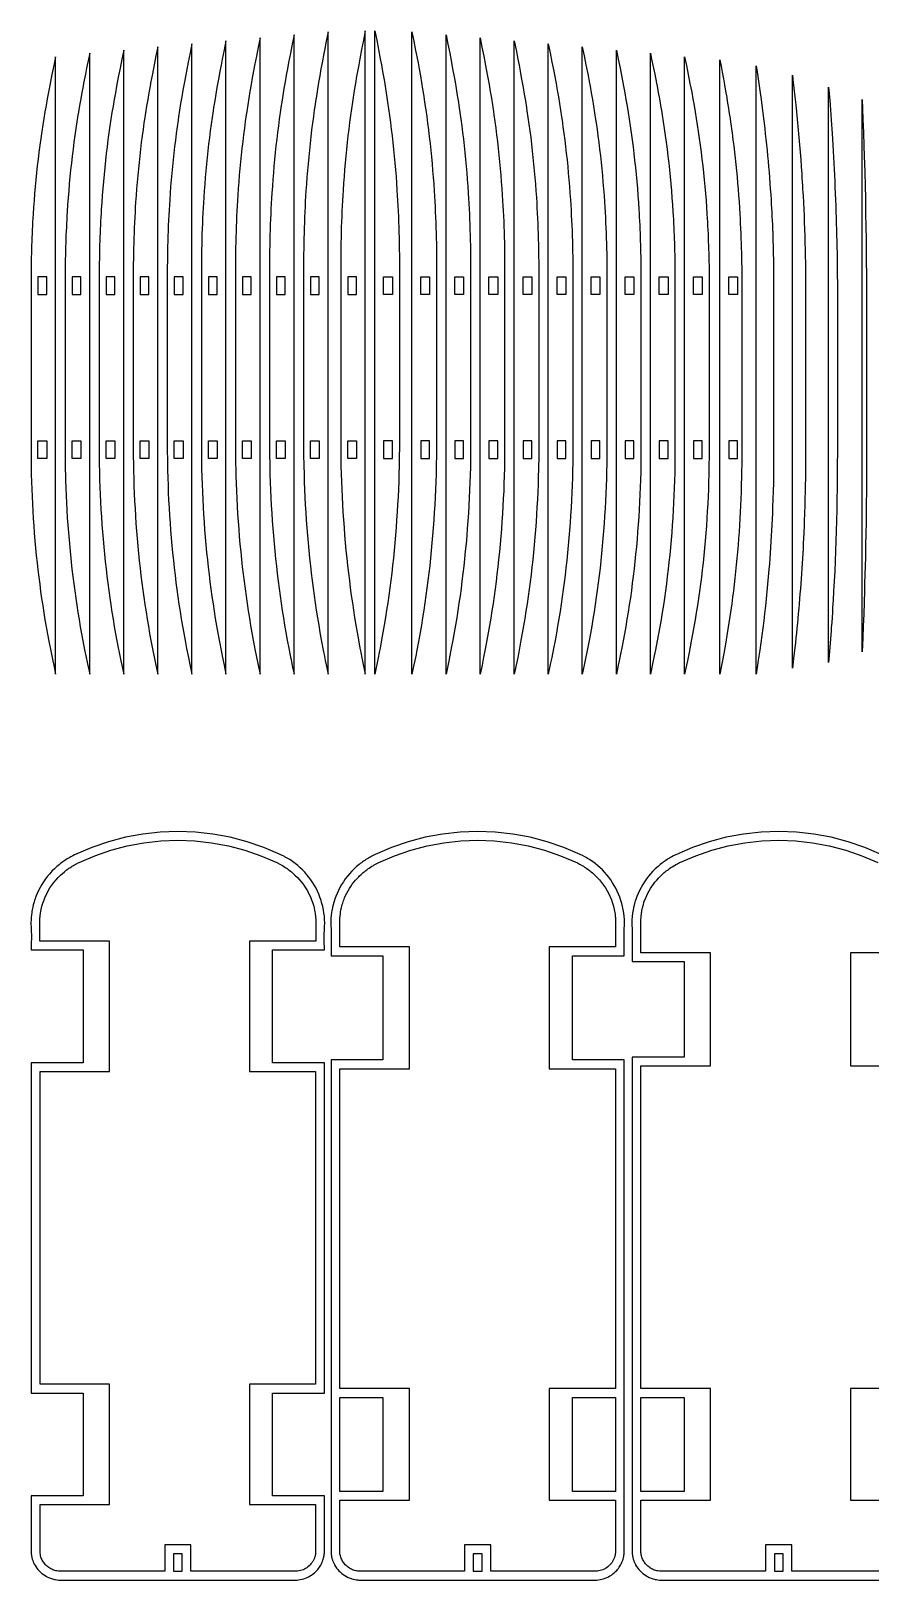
# Model space of a CAD drawing. Extents: x -70 to 101, y -106 to 32.
# Drawn here: x -2 to 45.8, y -56.9 to 31.3 of the extents above; entities that cross this region are included whole.
import ezdxf

# ---------------------------------------------------------------- set-up
doc = ezdxf.new("R2010")
doc.units = 0
doc.layers.get('0').update_dxf_attribs({"linetype": 'CONTINUOUS'})
doc.layers.add('SECTIONCUTEDGES', color=18, linetype='CONTINUOUS')

msp = doc.modelspace()

# ---------------------------------------------------------------- linework, layer by layer
for points in [[(-1.148, 17.285), (-1.648, 17.285), (-1.648, 16.282), (-1.148, 16.282)], [(0.795, 17.285), (0.295, 17.285), (0.295, 16.282), (0.795, 16.282)], [(2.736, 17.285), (2.236, 17.285), (2.236, 16.282), (2.736, 16.282)], [(4.676, 17.285), (4.176, 17.285), (4.176, 16.282), (4.676, 16.282)], [(6.617, 17.285), (6.117, 17.285), (6.117, 16.282), (6.617, 16.282)], [(8.556, 17.285), (8.057, 17.285), (8.057, 16.282), (8.556, 16.282)], [(10.499, 17.285), (9.999, 17.285), (9.999, 16.282), (10.499, 16.282)], [(12.44, 17.285), (11.94, 17.285), (11.94, 16.282), (12.44, 16.282)], [(14.381, 17.285), (13.881, 17.285), (13.881, 16.282), (14.381, 16.282)], [(16.498, 17.285), (15.998, 17.285), (15.998, 16.282), (16.498, 16.282)], [(27.925, 17.285), (28.424, 17.285), (28.424, 16.282), (27.925, 16.282)], [(31.806, 17.285), (32.306, 17.285), (32.306, 16.282), (31.806, 16.282)], [(-1.148, 6.944), (-1.648, 6.944), (-1.648, 7.946), (-1.148, 7.946)], [(0.795, 6.944), (0.295, 6.944), (0.295, 7.946), (0.795, 7.946)], [(2.736, 6.944), (2.236, 6.944), (2.236, 7.946), (2.736, 7.946)], [(4.676, 6.944), (4.176, 6.944), (4.176, 7.946), (4.676, 7.946)], [(6.617, 6.944), (6.117, 6.944), (6.117, 7.946), (6.617, 7.946)], [(8.556, 6.944), (8.057, 6.944), (8.057, 7.946), (8.556, 7.946)], [(10.499, 6.944), (9.999, 6.944), (9.999, 7.946), (10.499, 7.946)], [(12.44, 6.944), (11.94, 6.944), (11.94, 7.946), (12.44, 7.946)], [(14.381, 6.944), (13.881, 6.944), (13.881, 7.946), (14.381, 7.946)], [(16.498, 6.944), (15.998, 6.944), (15.998, 7.946), (16.498, 7.946)], [(36.19, 6.944), (36.19, 7.946), (35.69, 7.946), (35.69, 6.944)], [(37.705, 6.944), (38.205, 6.944), (38.205, 7.946), (37.705, 7.946)], [(23.151, -56.432), (23.651, -56.432), (23.651, -55.432), (23.151, -55.432)], [(40.306, -56.432), (40.806, -56.432), (40.806, -55.432), (40.306, -55.432)]]:
    msp.add_lwpolyline(points, close=True)
at = {"layer": 'SECTIONCUTEDGES'}
for points in [[(11.002, -5.338), (11.002, 30.901), (10.896, 30.379), (10.792, 29.857), (10.691, 29.334), (10.592, 28.811), (10.557, 28.62), (10.489, 28.237), (10.424, 27.854), (10.361, 27.47), (10.3, 27.086), (10.242, 26.702), (10.214, 26.51), (10.16, 26.13), (10.109, 25.75), (10.061, 25.37), (10.015, 24.99), (9.972, 24.609), (9.931, 24.228), (9.892, 23.846), (9.856, 23.465), (9.823, 23.083), (9.792, 22.701), (9.763, 22.318), (9.737, 21.936), (9.719, 21.639), (9.701, 21.341), (9.686, 21.043), (9.671, 20.746), (9.658, 20.448), (9.646, 20.15), (9.636, 19.852), (9.627, 19.555), (9.619, 19.257), (9.613, 18.959), (9.607, 18.661), (9.603, 18.317), (9.602, 18.165), (9.602, 7.38), (9.604, 7.087), (9.612, 6.589), (9.616, 6.389), (9.627, 5.956), (9.641, 5.523), (9.658, 5.09), (9.678, 4.657), (9.701, 4.224), (9.727, 3.791), (9.756, 3.359), (9.788, 2.927), (9.823, 2.495), (9.861, 2.063), (9.902, 1.631), (9.946, 1.2), (9.991, 0.78), (10.04, 0.36), (10.092, -0.06), (10.147, -0.479), (10.204, -0.898), (10.265, -1.317), (10.328, -1.735), (10.395, -2.152), (10.464, -2.57), (10.537, -2.986), (10.612, -3.402), (10.71, -3.92), (10.801, -4.378), (10.892, -4.817)], [(12.943, -5.338), (12.943, 31.071), (12.836, 30.546), (12.732, 30.022), (12.631, 29.497), (12.566, 29.146), (12.498, 28.779), (12.43, 28.394), (12.364, 28.009), (12.301, 27.624), (12.241, 27.238), (12.211, 27.045), (12.155, 26.659), (12.101, 26.278), (12.05, 25.896), (12.002, 25.514), (11.956, 25.132), (11.912, 24.749), (11.871, 24.366), (11.833, 23.983), (11.797, 23.6), (11.763, 23.216), (11.732, 22.832), (11.704, 22.448), (11.678, 22.064), (11.66, 21.765), (11.642, 21.466), (11.626, 21.167), (11.612, 20.868), (11.599, 20.569), (11.587, 20.27), (11.577, 19.97), (11.568, 19.671), (11.56, 19.372), (11.553, 19.072), (11.548, 18.773), (11.545, 18.474), (11.542, 18.22), (11.542, 7.44), (11.545, 7.146), (11.552, 6.645), (11.557, 6.444), (11.568, 6.009), (11.582, 5.574), (11.599, 5.138), (11.619, 4.703), (11.642, 4.269), (11.668, 3.834), (11.697, 3.399), (11.729, 2.965), (11.764, 2.531), (11.802, 2.097), (11.843, 1.664), (11.887, 1.231), (11.932, 0.808), (11.981, 0.386), (12.033, -0.035), (12.087, -0.457), (12.145, -0.878), (12.206, -1.298), (12.269, -1.718), (12.336, -2.138), (12.405, -2.557), (12.477, -2.975), (12.553, -3.393), (12.641, -3.862), (12.66, -3.964), (12.742, -4.373), (12.77, -4.511), (12.842, -4.858)], [(14.884, -5.338), (14.884, 31.24), (14.777, 30.714), (14.673, 30.187), (14.639, 30.011), (14.539, 29.483), (14.474, 29.131), (14.405, 28.745), (14.338, 28.358), (14.273, 27.971), (14.212, 27.584), (14.182, 27.39), (14.124, 27.002), (14.096, 26.808), (14.042, 26.425), (13.991, 26.042), (13.943, 25.658), (13.897, 25.274), (13.853, 24.889), (13.812, 24.505), (13.774, 24.12), (13.738, 23.734), (13.704, 23.349), (13.673, 22.963), (13.645, 22.578), (13.619, 22.192), (13.6, 21.891), (13.583, 21.591), (13.567, 21.291), (13.553, 20.99), (13.54, 20.69), (13.528, 20.389), (13.517, 20.088), (13.508, 19.788), (13.501, 19.487), (13.494, 19.186), (13.489, 18.885), (13.485, 18.585), (13.483, 18.306), (13.483, 7.499), (13.487, 7.105), (13.495, 6.6), (13.497, 6.499), (13.508, 6.062), (13.523, 5.624), (13.54, 5.187), (13.56, 4.75), (13.583, 4.313), (13.609, 3.877), (13.638, 3.44), (13.67, 3.004), (13.705, 2.568), (13.743, 2.132), (13.784, 1.696), (13.827, 1.261), (13.873, 0.837), (13.922, 0.413), (13.974, -0.011), (14.028, -0.434), (14.086, -0.857), (14.146, -1.279), (14.21, -1.701), (14.276, -2.123), (14.346, -2.544), (14.418, -2.964), (14.493, -3.384), (14.621, -4.061), (14.652, -4.215), (14.72, -4.551), (14.774, -4.812)], [(17.001, -5.338), (17.001, 31.294), (16.894, 30.767), (16.79, 30.239), (16.689, 29.71), (16.623, 29.358), (16.556, 28.988), (16.488, 28.601), (16.455, 28.408), (16.39, 28.02), (16.329, 27.632), (16.269, 27.244), (16.213, 26.855), (16.159, 26.472), (16.108, 26.088), (16.06, 25.703), (16.014, 25.319), (15.97, 24.934), (15.929, 24.548), (15.891, 24.163), (15.855, 23.777), (15.821, 23.391), (15.79, 23.005), (15.762, 22.619), (15.736, 22.232), (15.717, 21.931), (15.7, 21.631), (15.684, 21.33), (15.67, 21.029), (15.657, 20.728), (15.645, 20.427), (15.634, 20.126), (15.625, 19.825), (15.618, 19.523), (15.611, 19.222), (15.606, 18.921), (15.601, 18.466), (15.6, 18.34), (15.6, 7.518), (15.604, 7.123), (15.612, 6.618), (15.614, 6.516), (15.625, 6.078), (15.639, 5.64), (15.657, 5.203), (15.677, 4.765), (15.7, 4.327), (15.726, 3.89), (15.755, 3.453), (15.787, 3.016), (15.822, 2.579), (15.86, 2.143), (15.9, 1.706), (15.944, 1.271), (15.99, 0.846), (16.039, 0.421), (16.091, -0.003), (16.145, -0.427), (16.203, -0.85), (16.263, -1.273), (16.327, -1.696), (16.393, -2.118), (16.463, -2.54), (16.535, -2.961), (16.61, -3.381), (16.698, -3.853), (16.728, -4.007), (16.828, -4.506)], [(17.541, -5.338), (17.541, 31.294), (17.648, 30.767), (17.752, 30.239), (17.853, 29.71), (17.918, 29.358), (17.986, 28.988), (18.054, 28.601), (18.087, 28.408), (18.152, 28.02), (18.213, 27.632), (18.273, 27.244), (18.329, 26.855), (18.383, 26.472), (18.434, 26.088), (18.482, 25.703), (18.528, 25.319), (18.572, 24.934), (18.613, 24.548), (18.651, 24.163), (18.687, 23.777), (18.721, 23.391), (18.752, 23.005), (18.78, 22.619), (18.806, 22.232), (18.825, 21.931), (18.842, 21.631), (18.858, 21.33), (18.872, 21.029), (18.885, 20.728), (18.897, 20.427), (18.907, 20.126), (18.917, 19.825), (18.924, 19.523), (18.931, 19.222), (18.936, 18.921), (18.941, 18.466), (18.942, 18.34), (18.942, 7.518), (18.938, 7.123), (18.93, 6.618), (18.928, 6.516), (18.916, 6.078), (18.902, 5.64), (18.885, 5.203), (18.865, 4.765), (18.842, 4.327), (18.816, 3.89), (18.787, 3.453), (18.755, 3.016), (18.72, 2.579), (18.682, 2.143), (18.641, 1.706), (18.598, 1.271), (18.552, 0.846), (18.503, 0.421), (18.451, -0.003), (18.397, -0.427), (18.339, -0.85), (18.279, -1.273), (18.215, -1.696), (18.149, -2.118), (18.079, -2.54), (18.007, -2.961), (17.931, -3.381), (17.843, -3.853), (17.814, -4.007), (17.714, -4.506)], [(19.658, -5.338), (19.658, 31.24), (19.765, 30.714), (19.869, 30.187), (19.903, 30.011), (20.003, 29.483), (20.068, 29.131), (20.137, 28.745), (20.204, 28.358), (20.268, 27.971), (20.33, 27.584), (20.36, 27.39), (20.418, 27.002), (20.446, 26.808), (20.5, 26.425), (20.551, 26.042), (20.599, 25.658), (20.645, 25.274), (20.689, 24.889), (20.73, 24.505), (20.768, 24.12), (20.804, 23.734), (20.838, 23.349), (20.869, 22.963), (20.897, 22.578), (20.923, 22.192), (20.942, 21.891), (20.959, 21.591), (20.975, 21.291), (20.989, 20.99), (21.002, 20.69), (21.014, 20.389), (21.024, 20.088), (21.034, 19.788), (21.041, 19.487), (21.048, 19.186), (21.053, 18.885), (21.056, 18.585), (21.059, 18.306), (21.059, 7.499), (21.055, 7.105), (21.047, 6.6), (21.045, 6.499), (21.033, 6.062), (21.019, 5.624), (21.002, 5.187), (20.982, 4.75), (20.959, 4.313), (20.933, 3.877), (20.904, 3.44), (20.872, 3.004), (20.837, 2.568), (20.799, 2.132), (20.758, 1.696), (20.714, 1.261), (20.669, 0.837), (20.62, 0.413), (20.568, -0.011), (20.514, -0.434), (20.456, -0.857), (20.396, -1.279), (20.332, -1.701), (20.266, -2.123), (20.196, -2.544), (20.124, -2.964), (20.048, -3.384), (19.921, -4.061), (19.89, -4.215), (19.822, -4.551), (19.768, -4.812)], [(21.772, -4.511), (21.7, -4.858), (21.599, -5.338), (21.599, 31.071), (21.706, 30.546), (21.809, 30.022), (21.91, 29.497), (21.976, 29.146), (22.044, 28.779), (22.112, 28.394), (22.177, 28.009), (22.241, 27.624), (22.301, 27.238), (22.33, 27.045), (22.387, 26.659), (22.441, 26.278), (22.492, 25.896), (22.54, 25.514), (22.586, 25.132), (22.63, 24.749), (22.671, 24.366), (22.709, 23.983), (22.745, 23.6), (22.778, 23.216), (22.809, 22.832), (22.838, 22.448), (22.864, 22.064), (22.882, 21.765), (22.9, 21.466), (22.915, 21.167), (22.93, 20.868), (22.943, 20.569), (22.955, 20.27), (22.965, 19.97), (22.974, 19.671), (22.982, 19.372), (22.989, 19.072), (22.994, 18.773), (22.997, 18.474), (22.999, 18.22), (23, 7.44), (22.997, 7.146), (22.989, 6.645), (22.985, 6.444), (22.974, 6.009), (22.96, 5.574), (22.943, 5.138), (22.923, 4.703), (22.9, 4.269), (22.874, 3.834), (22.845, 3.399), (22.813, 2.965), (22.778, 2.531), (22.74, 2.097), (22.699, 1.664), (22.655, 1.231), (22.61, 0.808), (22.561, 0.386), (22.509, -0.035), (22.455, -0.457), (22.397, -0.878), (22.336, -1.298), (22.273, -1.718), (22.206, -2.138), (22.137, -2.557), (22.065, -2.975), (21.989, -3.393), (21.901, -3.862), (21.881, -3.964), (21.8, -4.373)], [(23.54, -5.338), (23.54, 30.901), (23.646, 30.379), (23.75, 29.857), (23.851, 29.334), (23.95, 28.811), (23.985, 28.62), (24.053, 28.237), (24.118, 27.854), (24.181, 27.47), (24.242, 27.086), (24.3, 26.702), (24.328, 26.51), (24.381, 26.13), (24.432, 25.75), (24.481, 25.37), (24.527, 24.99), (24.57, 24.609), (24.611, 24.228), (24.65, 23.846), (24.686, 23.465), (24.719, 23.083), (24.75, 22.701), (24.779, 22.318), (24.805, 21.936), (24.823, 21.639), (24.84, 21.341), (24.856, 21.043), (24.871, 20.746), (24.884, 20.448), (24.896, 20.15), (24.906, 19.852), (24.915, 19.555), (24.923, 19.257), (24.929, 18.959), (24.934, 18.661), (24.939, 18.317), (24.94, 18.165), (24.94, 7.38), (24.938, 7.087), (24.93, 6.589), (24.926, 6.389), (24.915, 5.956), (24.901, 5.523), (24.884, 5.09), (24.864, 4.657), (24.841, 4.224), (24.815, 3.791), (24.786, 3.359), (24.754, 2.927), (24.719, 2.495), (24.681, 2.063), (24.64, 1.631), (24.596, 1.2), (24.55, 0.78), (24.502, 0.36), (24.45, -0.06), (24.395, -0.479), (24.338, -0.898), (24.277, -1.317), (24.214, -1.735), (24.147, -2.152), (24.078, -2.57), (24.005, -2.986), (23.93, -3.402), (23.832, -3.92), (23.741, -4.378), (23.65, -4.817)], [(1.298, -5.338), (1.298, 30.025), (1.227, 29.686), (1.122, 29.176), (1.053, 28.836), (0.953, 28.326), (0.921, 28.156), (0.853, 27.799), (0.785, 27.426), (0.719, 27.052), (0.656, 26.678), (0.626, 26.49), (0.566, 26.116), (0.51, 25.741), (0.453, 25.348), (0.399, 24.954), (0.348, 24.56), (0.3, 24.166), (0.254, 23.772), (0.212, 23.377), (0.172, 22.982), (0.135, 22.587), (0.101, 22.191), (0.069, 21.795), (0.041, 21.399), (0.015, 21.003), (0.002, 20.78), (-0.011, 20.558), (-0.022, 20.335), (-0.033, 20.112), (-0.044, 19.889), (-0.053, 19.667), (-0.061, 19.444), (-0.069, 19.221), (-0.076, 18.998), (-0.082, 18.775), (-0.088, 18.552), (-0.094, 18.253), (-0.102, 17.637), (-0.103, 17.52), (-0.103, 7.073), (-0.099, 6.692), (-0.091, 6.204), (-0.088, 6.106), (-0.077, 5.683), (-0.063, 5.261), (-0.046, 4.838), (-0.026, 4.416), (-0.003, 3.993), (0.023, 3.571), (0.052, 3.149), (0.084, 2.728), (0.119, 2.306), (0.157, 1.885), (0.198, 1.464), (0.241, 1.044), (0.287, 0.633), (0.336, 0.223), (0.388, -0.187), (0.442, -0.596), (0.5, -1.005), (0.561, -1.414), (0.624, -1.822), (0.691, -2.229), (0.76, -2.637), (0.832, -3.043), (0.908, -3.449), (1.006, -3.954), (1.076, -4.302), (1.17, -4.745)], [(3.239, -5.338), (3.239, 30.195), (3.132, 29.684), (3.028, 29.171), (2.927, 28.659), (2.829, 28.145), (2.76, 27.771), (2.693, 27.395), (2.628, 27.019), (2.567, 26.643), (2.507, 26.267), (2.451, 25.89), (2.394, 25.495), (2.34, 25.099), (2.289, 24.704), (2.241, 24.308), (2.195, 23.911), (2.153, 23.515), (2.113, 23.118), (2.076, 22.721), (2.042, 22.323), (2.01, 21.925), (1.982, 21.527), (1.956, 21.129), (1.943, 20.906), (1.93, 20.682), (1.918, 20.458), (1.907, 20.234), (1.897, 20.011), (1.888, 19.787), (1.879, 19.563), (1.872, 19.339), (1.865, 19.115), (1.858, 18.891), (1.853, 18.667), (1.848, 18.443), (1.841, 17.982), (1.838, 17.689), (1.838, 7.133), (1.842, 6.75), (1.843, 6.652), (1.852, 6.161), (1.863, 5.736), (1.878, 5.311), (1.895, 4.887), (1.915, 4.462), (1.938, 4.038), (1.964, 3.614), (1.993, 3.19), (2.025, 2.766), (2.06, 2.343), (2.098, 1.92), (2.138, 1.497), (2.182, 1.074), (2.228, 0.662), (2.277, 0.25), (2.328, -0.162), (2.383, -0.573), (2.441, -0.984), (2.501, -1.395), (2.565, -1.805), (2.631, -2.214), (2.701, -2.624), (2.773, -3.032), (2.849, -3.44), (2.927, -3.848), (2.976, -4.097), (3.075, -4.573), (3.129, -4.827)], [(5.18, -5.338), (5.18, 30.392), (5.073, 29.877), (4.969, 29.362), (4.868, 28.847), (4.77, 28.331), (4.735, 28.142), (4.667, 27.765), (4.601, 27.387), (4.538, 27.009), (4.477, 26.631), (4.419, 26.252), (4.391, 26.062), (4.338, 25.688), (4.287, 25.314), (4.238, 24.939), (4.193, 24.564), (4.149, 24.188), (4.108, 23.812), (4.07, 23.436), (4.034, 23.06), (4, 22.683), (3.969, 22.307), (3.941, 21.93), (3.915, 21.553), (3.896, 21.259), (3.879, 20.966), (3.863, 20.673), (3.849, 20.379), (3.836, 20.086), (3.824, 19.792), (3.813, 19.498), (3.804, 19.205), (3.796, 18.911), (3.79, 18.617), (3.785, 18.323), (3.781, 18.03), (3.779, 17.796), (3.779, 7.202), (3.78, 7.073), (3.786, 6.619), (3.793, 6.224), (3.804, 5.797), (3.818, 5.37), (3.835, 4.943), (3.855, 4.517), (3.879, 4.09), (3.905, 3.663), (3.934, 3.237), (3.965, 2.811), (4, 2.385), (4.038, 1.959), (4.079, 1.534), (4.123, 1.109), (4.169, 0.694), (4.218, 0.28), (4.269, -0.134), (4.324, -0.547), (4.382, -0.96), (4.442, -1.373), (4.506, -1.785), (4.572, -2.197), (4.642, -2.609), (4.714, -3.019), (4.789, -3.43), (4.917, -4.09), (4.989, -4.441), (5.07, -4.824)], [(7.121, -5.338), (7.121, 30.561), (7.014, 30.045), (6.91, 29.527), (6.809, 29.009), (6.711, 28.491), (6.676, 28.301), (6.608, 27.922), (6.542, 27.543), (6.479, 27.163), (6.418, 26.783), (6.36, 26.402), (6.332, 26.212), (6.279, 25.836), (6.228, 25.459), (6.179, 25.083), (6.133, 24.706), (6.09, 24.328), (6.049, 23.951), (6.01, 23.573), (5.974, 23.195), (5.941, 22.816), (5.91, 22.438), (5.881, 22.059), (5.856, 21.68), (5.837, 21.386), (5.82, 21.091), (5.804, 20.796), (5.79, 20.501), (5.776, 20.206), (5.765, 19.911), (5.754, 19.616), (5.745, 19.321), (5.737, 19.026), (5.731, 18.731), (5.726, 18.436), (5.722, 18.141), (5.72, 17.89), (5.72, 7.261), (5.722, 7.003), (5.726, 6.676), (5.734, 6.279), (5.745, 5.85), (5.759, 5.421), (5.776, 4.992), (5.796, 4.563), (5.819, 4.135), (5.845, 3.706), (5.874, 3.278), (5.906, 2.849), (5.941, 2.422), (5.979, 1.994), (6.02, 1.567), (6.064, 1.139), (6.11, 0.723), (6.158, 0.307), (6.21, -0.109), (6.265, -0.525), (6.322, -0.94), (6.383, -1.354), (6.447, -1.769), (6.513, -2.182), (6.582, -2.596), (6.655, -3.008), (6.73, -3.421), (6.818, -3.883), (6.919, -4.387), (6.983, -4.694)], [(9.061, -5.338), (9.061, 30.731), (8.955, 30.212), (8.851, 29.692), (8.783, 29.345), (8.717, 28.998), (8.651, 28.651), (8.616, 28.461), (8.548, 28.08), (8.483, 27.698), (8.42, 27.317), (8.359, 26.935), (8.33, 26.743), (8.273, 26.361), (8.22, 25.983), (8.169, 25.605), (8.12, 25.226), (8.074, 24.848), (8.031, 24.469), (7.99, 24.089), (7.951, 23.71), (7.915, 23.33), (7.882, 22.95), (7.851, 22.569), (7.822, 22.189), (7.796, 21.808), (7.778, 21.512), (7.761, 21.216), (7.745, 20.92), (7.73, 20.624), (7.717, 20.327), (7.705, 20.031), (7.695, 19.734), (7.686, 19.438), (7.678, 19.141), (7.672, 18.845), (7.667, 18.548), (7.661, 18.055), (7.661, 7.321), (7.664, 6.932), (7.671, 6.534), (7.675, 6.334), (7.686, 5.903), (7.7, 5.472), (7.717, 5.041), (7.737, 4.61), (7.76, 4.179), (7.786, 3.749), (7.815, 3.318), (7.847, 2.888), (7.882, 2.458), (7.92, 2.028), (7.961, 1.599), (8.005, 1.17), (8.051, 0.751), (8.099, 0.333), (8.151, -0.085), (8.206, -0.502), (8.263, -0.919), (8.324, -1.336), (8.387, -1.752), (8.454, -2.167), (8.523, -2.583), (8.596, -2.997), (8.671, -3.411), (8.799, -4.078), (8.86, -4.382), (8.951, -4.819)], [(25.48, -5.338), (25.48, 30.731), (25.587, 30.212), (25.691, 29.692), (25.759, 29.345), (25.825, 28.998), (25.89, 28.651), (25.925, 28.461), (25.994, 28.08), (26.059, 27.698), (26.122, 27.317), (26.183, 26.935), (26.212, 26.743), (26.269, 26.361), (26.322, 25.983), (26.373, 25.605), (26.422, 25.226), (26.468, 24.848), (26.511, 24.469), (26.552, 24.089), (26.591, 23.71), (26.627, 23.33), (26.66, 22.95), (26.691, 22.569), (26.72, 22.189), (26.746, 21.808), (26.764, 21.512), (26.781, 21.216), (26.797, 20.92), (26.812, 20.624), (26.825, 20.327), (26.836, 20.031), (26.847, 19.734), (26.856, 19.438), (26.864, 19.141), (26.87, 18.845), (26.875, 18.548), (26.881, 18.055), (26.881, 7.321), (26.878, 6.932), (26.871, 6.534), (26.867, 6.334), (26.856, 5.903), (26.842, 5.472), (26.825, 5.041), (26.805, 4.61), (26.782, 4.179), (26.756, 3.749), (26.727, 3.318), (26.695, 2.888), (26.66, 2.458), (26.622, 2.028), (26.581, 1.599), (26.537, 1.17), (26.491, 0.751), (26.443, 0.333), (26.391, -0.085), (26.336, -0.502), (26.279, -0.919), (26.218, -1.336), (26.154, -1.752), (26.088, -2.167), (26.019, -2.583), (25.946, -2.997), (25.871, -3.411), (25.743, -4.078), (25.682, -4.382), (25.591, -4.819)], [(27.421, -5.338), (27.421, 30.561), (27.528, 30.045), (27.632, 29.527), (27.733, 29.009), (27.831, 28.491), (27.866, 28.301), (27.934, 27.922), (28, 27.543), (28.063, 27.163), (28.124, 26.783), (28.182, 26.402), (28.21, 26.212), (28.263, 25.836), (28.314, 25.459), (28.363, 25.083), (28.409, 24.706), (28.452, 24.328), (28.493, 23.951), (28.531, 23.573), (28.567, 23.195), (28.601, 22.816), (28.632, 22.438), (28.66, 22.059), (28.686, 21.68), (28.705, 21.386), (28.722, 21.091), (28.738, 20.796), (28.752, 20.501), (28.766, 20.206), (28.777, 19.911), (28.788, 19.616), (28.797, 19.321), (28.805, 19.026), (28.811, 18.731), (28.816, 18.436), (28.82, 18.141), (28.822, 17.89), (28.822, 7.261), (28.82, 7.003), (28.816, 6.676), (28.808, 6.279), (28.797, 5.85), (28.783, 5.421), (28.766, 4.992), (28.746, 4.563), (28.723, 4.135), (28.697, 3.706), (28.668, 3.278), (28.636, 2.849), (28.601, 2.422), (28.563, 1.994), (28.522, 1.567), (28.478, 1.139), (28.432, 0.723), (28.383, 0.307), (28.332, -0.109), (28.277, -0.525), (28.219, -0.94), (28.159, -1.354), (28.095, -1.769), (28.029, -2.182), (27.959, -2.596), (27.887, -3.008), (27.812, -3.421), (27.724, -3.883), (27.623, -4.387), (27.559, -4.694)], [(29.362, -5.338), (29.362, 30.392), (29.469, 29.877), (29.573, 29.362), (29.674, 28.847), (29.772, 28.331), (29.807, 28.142), (29.875, 27.765), (29.941, 27.387), (30.004, 27.009), (30.064, 26.631), (30.122, 26.252), (30.15, 26.062), (30.204, 25.688), (30.255, 25.314), (30.303, 24.939), (30.349, 24.564), (30.393, 24.188), (30.434, 23.812), (30.472, 23.436), (30.508, 23.06), (30.542, 22.683), (30.573, 22.307), (30.601, 21.93), (30.627, 21.553), (30.646, 21.259), (30.663, 20.966), (30.679, 20.673), (30.693, 20.379), (30.706, 20.086), (30.718, 19.792), (30.729, 19.498), (30.738, 19.205), (30.745, 18.911), (30.752, 18.617), (30.757, 18.323), (30.761, 18.03), (30.763, 17.796), (30.763, 7.202), (30.762, 7.073), (30.756, 6.619), (30.749, 6.224), (30.738, 5.797), (30.724, 5.37), (30.706, 4.943), (30.686, 4.517), (30.663, 4.09), (30.637, 3.663), (30.608, 3.237), (30.576, 2.811), (30.541, 2.385), (30.504, 1.959), (30.463, 1.534), (30.419, 1.109), (30.373, 0.694), (30.324, 0.28), (30.273, -0.134), (30.218, -0.547), (30.16, -0.96), (30.1, -1.373), (30.036, -1.785), (29.97, -2.197), (29.9, -2.609), (29.828, -3.019), (29.753, -3.43), (29.625, -4.09), (29.553, -4.441), (29.472, -4.824)], [(31.303, -5.338), (31.303, 30.195), (31.41, 29.684), (31.514, 29.171), (31.615, 28.659), (31.713, 28.145), (31.782, 27.771), (31.849, 27.395), (31.914, 27.019), (31.975, 26.643), (32.035, 26.267), (32.091, 25.89), (32.148, 25.495), (32.202, 25.099), (32.253, 24.704), (32.301, 24.308), (32.347, 23.911), (32.389, 23.515), (32.429, 23.118), (32.466, 22.721), (32.5, 22.323), (32.532, 21.925), (32.56, 21.527), (32.586, 21.129), (32.599, 20.906), (32.612, 20.682), (32.624, 20.458), (32.634, 20.234), (32.645, 20.011), (32.654, 19.787), (32.663, 19.563), (32.67, 19.339), (32.677, 19.115), (32.683, 18.891), (32.689, 18.667), (32.694, 18.443), (32.701, 17.982), (32.703, 17.689), (32.704, 7.133), (32.7, 6.75), (32.699, 6.652), (32.69, 6.161), (32.678, 5.736), (32.664, 5.311), (32.647, 4.887), (32.627, 4.462), (32.604, 4.038), (32.578, 3.614), (32.549, 3.19), (32.517, 2.766), (32.482, 2.343), (32.444, 1.92), (32.403, 1.497), (32.36, 1.074), (32.314, 0.662), (32.265, 0.25), (32.213, -0.162), (32.159, -0.573), (32.101, -0.984), (32.041, -1.395), (31.977, -1.805), (31.91, -2.214), (31.841, -2.624), (31.769, -3.032), (31.693, -3.44), (31.615, -3.848), (31.566, -4.097), (31.467, -4.573), (31.413, -4.827)], [(33.244, -5.338), (33.244, 30.025), (33.315, 29.686), (33.42, 29.176), (33.488, 28.836), (33.589, 28.326), (33.621, 28.156), (33.689, 27.799), (33.757, 27.426), (33.822, 27.052), (33.886, 26.678), (33.916, 26.49), (33.975, 26.116), (34.032, 25.741), (34.089, 25.348), (34.143, 24.954), (34.194, 24.56), (34.242, 24.166), (34.287, 23.772), (34.33, 23.377), (34.37, 22.982), (34.407, 22.587), (34.441, 22.191), (34.473, 21.795), (34.501, 21.399), (34.527, 21.003), (34.54, 20.78), (34.553, 20.558), (34.564, 20.335), (34.575, 20.112), (34.585, 19.889), (34.595, 19.667), (34.603, 19.444), (34.611, 19.221), (34.618, 18.998), (34.624, 18.775), (34.63, 18.552), (34.636, 18.253), (34.644, 17.637), (34.644, 17.52), (34.644, 7.073), (34.641, 6.692), (34.632, 6.204), (34.63, 6.106), (34.619, 5.683), (34.605, 5.261), (34.588, 4.838), (34.568, 4.416), (34.545, 3.993), (34.519, 3.571), (34.49, 3.149), (34.458, 2.728), (34.423, 2.306), (34.385, 1.885), (34.344, 1.464), (34.3, 1.044), (34.255, 0.633), (34.206, 0.223), (34.154, -0.187), (34.1, -0.596), (34.042, -1.005), (33.981, -1.414), (33.918, -1.822), (33.851, -2.229), (33.782, -2.637), (33.71, -3.043), (33.634, -3.449), (33.536, -3.954), (33.466, -4.302), (33.372, -4.745)], [(-0.643, -5.338), (-0.643, 29.829), (-0.749, 29.322), (-0.853, 28.816), (-0.954, 28.308), (-1.053, 27.8), (-1.122, 27.429), (-1.189, 27.058), (-1.253, 26.686), (-1.315, 26.314), (-1.374, 25.941), (-1.431, 25.568), (-1.488, 25.177), (-1.542, 24.786), (-1.593, 24.394), (-1.641, 24.002), (-1.686, 23.61), (-1.729, 23.217), (-1.769, 22.824), (-1.806, 22.431), (-1.84, 22.038), (-1.871, 21.644), (-1.9, 21.25), (-1.926, 20.856), (-1.939, 20.635), (-1.952, 20.414), (-1.963, 20.192), (-1.974, 19.971), (-1.984, 19.749), (-1.994, 19.528), (-2.002, 19.306), (-2.01, 19.084), (-2.017, 18.863), (-2.023, 18.641), (-2.029, 18.419), (-2.041, 17.683), (-2.043, 17.393), (-2.043, 7.004), (-2.04, 6.625), (-2.031, 6.14), (-2.029, 6.042), (-2.018, 5.622), (-2.004, 5.202), (-1.987, 4.782), (-1.967, 4.362), (-1.944, 3.942), (-1.918, 3.522), (-1.889, 3.102), (-1.857, 2.683), (-1.822, 2.264), (-1.784, 1.845), (-1.743, 1.427), (-1.699, 1.008), (-1.654, 0.6), (-1.605, 0.192), (-1.553, -0.215), (-1.499, -0.622), (-1.441, -1.029), (-1.38, -1.435), (-1.317, -1.841), (-1.25, -2.247), (-1.181, -2.652), (-1.108, -3.056), (-1.033, -3.46), (-0.905, -4.11), (-0.807, -4.581), (-0.753, -4.832)], [(35.185, -5.338), (35.185, 29.829), (35.291, 29.322), (35.395, 28.816), (35.496, 28.308), (35.595, 27.8), (35.664, 27.429), (35.731, 27.058), (35.795, 26.686), (35.857, 26.314), (35.916, 25.941), (35.973, 25.568), (36.03, 25.177), (36.083, 24.786), (36.135, 24.394), (36.183, 24.002), (36.228, 23.61), (36.271, 23.217), (36.311, 22.824), (36.348, 22.431), (36.382, 22.038), (36.413, 21.644), (36.442, 21.25), (36.468, 20.856), (36.481, 20.635), (36.493, 20.414), (36.505, 20.192), (36.516, 19.971), (36.526, 19.749), (36.536, 19.528), (36.544, 19.306), (36.552, 19.084), (36.559, 18.863), (36.565, 18.641), (36.571, 18.419), (36.583, 17.683), (36.585, 17.393), (36.585, 7.004), (36.582, 6.625), (36.573, 6.14), (36.571, 6.042), (36.56, 5.622), (36.546, 5.202), (36.529, 4.782), (36.509, 4.362), (36.486, 3.942), (36.46, 3.522), (36.431, 3.102), (36.399, 2.683), (36.364, 2.264), (36.326, 1.845), (36.285, 1.427), (36.241, 1.008), (36.196, 0.6), (36.147, 0.192), (36.095, -0.215), (36.04, -0.622), (35.983, -1.029), (35.922, -1.435), (35.859, -1.841), (35.792, -2.247), (35.723, -2.652), (35.65, -3.056), (35.575, -3.46), (35.447, -4.11), (35.349, -4.581), (35.295, -4.832)], [(37.297, -4.852), (37.202, -5.338), (37.202, 29.659), (37.27, 29.299), (37.337, 28.939), (37.403, 28.578), (37.467, 28.218), (37.53, 27.857), (37.591, 27.496), (37.624, 27.296), (37.657, 27.097), (37.689, 26.898), (37.72, 26.699), (37.751, 26.499), (37.78, 26.3), (37.81, 26.1), (37.838, 25.9), (37.866, 25.7), (37.893, 25.5), (37.92, 25.3), (37.946, 25.1), (37.989, 24.748), (38.031, 24.396), (38.071, 24.043), (38.109, 23.691), (38.145, 23.338), (38.178, 22.985), (38.21, 22.631), (38.239, 22.278), (38.267, 21.924), (38.292, 21.571), (38.316, 21.217), (38.337, 20.863), (38.352, 20.587), (38.366, 20.311), (38.379, 20.035), (38.391, 19.759), (38.402, 19.483), (38.412, 19.207), (38.421, 18.931), (38.428, 18.655), (38.435, 18.379), (38.44, 18.103), (38.444, 17.827), (38.449, 17.284), (38.449, 6.891), (38.445, 6.461), (38.443, 6.353), (38.434, 5.876), (38.424, 5.453), (38.41, 5.029), (38.396, 4.652), (38.379, 4.274), (38.361, 3.896), (38.34, 3.519), (38.317, 3.141), (38.292, 2.764), (38.264, 2.387), (38.235, 2.01), (38.203, 1.633), (38.169, 1.256), (38.133, 0.88), (38.095, 0.504), (38.056, 0.138), (38.014, -0.228), (37.97, -0.594), (37.925, -0.959), (37.877, -1.324), (37.826, -1.689), (37.774, -2.053), (37.72, -2.417), (37.663, -2.781), (37.604, -3.144), (37.543, -3.507), (37.429, -4.155), (37.355, -4.553)], [(39.268, -5.338), (39.268, 29.307), (39.321, 28.959), (39.399, 28.435), (39.474, 27.911), (39.547, 27.387), (39.61, 26.917), (39.648, 26.622), (39.704, 26.178), (39.756, 25.735), (39.79, 25.439), (39.825, 25.126), (39.858, 24.812), (39.89, 24.499), (39.921, 24.185), (39.95, 23.872), (39.978, 23.558), (40.004, 23.244), (40.03, 22.93), (40.054, 22.615), (40.076, 22.301), (40.098, 21.987), (40.118, 21.672), (40.132, 21.437), (40.145, 21.201), (40.158, 20.965), (40.17, 20.729), (40.181, 20.494), (40.192, 20.258), (40.201, 20.022), (40.21, 19.786), (40.219, 19.55), (40.226, 19.314), (40.233, 19.078), (40.243, 18.682), (40.253, 18.2), (40.256, 18.039), (40.262, 17.604), (40.265, 17.193), (40.265, 17.056), (40.265, 6.821), (40.26, 6.169), (40.258, 6.006), (40.251, 5.611), (40.237, 5.03), (40.227, 4.682), (40.208, 4.13), (40.195, 3.81), (40.181, 3.491), (40.165, 3.171), (40.149, 2.852), (40.131, 2.533), (40.112, 2.213), (40.091, 1.894), (40.07, 1.575), (40.047, 1.256), (40.023, 0.937), (39.997, 0.619), (39.962, 0.201), (39.924, -0.217), (39.884, -0.634), (39.841, -1.052), (39.796, -1.469), (39.749, -1.886), (39.7, -2.302), (39.648, -2.718), (39.594, -3.134), (39.537, -3.55), (39.479, -3.965), (39.393, -4.54), (39.369, -4.7)], [(41.333, -4.997), (41.333, 28.784), (41.362, 28.537), (41.419, 28.044), (41.474, 27.55), (41.523, 27.095), (41.566, 26.68), (41.607, 26.264), (41.627, 26.056), (41.666, 25.64), (41.703, 25.224), (41.739, 24.808), (41.756, 24.599), (41.79, 24.179), (41.806, 23.969), (41.837, 23.55), (41.866, 23.13), (41.879, 22.92), (41.906, 22.5), (41.918, 22.29), (41.94, 21.908), (41.96, 21.527), (41.979, 21.145), (41.996, 20.763), (42.011, 20.381), (42.025, 19.999), (42.037, 19.617), (42.048, 19.235), (42.058, 18.853), (42.065, 18.471), (42.072, 18.089), (42.077, 17.631), (42.08, 17.183), (42.082, 16.839), (42.082, 6.859), (42.078, 6.262), (42.072, 5.784), (42.067, 5.425), (42.057, 4.97), (42.052, 4.742), (42.04, 4.287), (42.026, 3.832), (42.01, 3.376), (42.001, 3.149), (41.982, 2.694), (41.968, 2.405), (41.954, 2.116), (41.939, 1.827), (41.923, 1.538), (41.907, 1.249), (41.889, 0.961), (41.871, 0.672), (41.852, 0.383), (41.832, 0.095), (41.811, -0.194), (41.789, -0.482), (41.767, -0.771), (41.744, -1.049), (41.721, -1.327), (41.697, -1.605), (41.672, -1.883), (41.646, -2.161), (41.619, -2.439), (41.591, -2.716), (41.563, -2.994), (41.534, -3.271), (41.504, -3.549), (41.473, -3.826), (41.401, -4.439)], [(43.399, -4.673), (43.399, 28.102), (43.458, 27.35), (43.52, 26.518), (43.542, 26.213), (43.593, 25.452), (43.634, 24.801), (43.654, 24.455), (43.674, 24.108), (43.693, 23.762), (43.711, 23.415), (43.728, 23.069), (43.745, 22.722), (43.76, 22.376), (43.775, 22.029), (43.789, 21.683), (43.802, 21.336), (43.815, 20.989), (43.826, 20.656), (43.836, 20.322), (43.846, 19.989), (43.855, 19.655), (43.863, 19.321), (43.87, 18.988), (43.876, 18.654), (43.882, 18.32), (43.886, 17.987), (43.89, 17.653), (43.893, 17.319), (43.896, 16.986), (43.898, 16.573), (43.899, 16.161), (43.903, 12.322), (43.897, 7.453), (43.894, 6.455), (43.89, 5.846), (43.884, 5.238), (43.875, 4.629), (43.864, 4.021), (43.85, 3.412), (43.833, 2.804), (43.815, 2.235), (43.794, 1.667), (43.771, 1.099), (43.745, 0.531), (43.716, -0.037), (43.685, -0.605), (43.655, -1.117), (43.628, -1.544), (43.61, -1.82), (43.572, -2.394), (43.552, -2.681), (43.542, -2.857), (43.506, -3.332), (43.469, -3.806), (43.431, -4.279)], [(45.311, -4.068), (45.311, 27.383), (45.355, 26.28), (45.384, 25.518), (45.41, 24.757), (45.429, 24.173), (45.454, 23.298), (45.477, 22.422), (45.49, 21.838), (45.508, 20.963), (45.523, 20.087), (45.531, 19.503), (45.541, 18.627), (45.546, 18.043), (45.549, 17.532), (45.552, 16.872), (45.562, 11.987), (45.56, 6.649), (45.558, 6.217), (45.556, 5.784), (45.553, 5.352), (45.55, 4.919), (45.545, 4.487), (45.539, 3.949), (45.529, 3.306), (45.518, 2.663), (45.506, 2.021), (45.492, 1.378), (45.476, 0.735), (45.468, 0.414), (45.449, -0.255), (45.439, -0.589), (45.418, -1.258), (45.395, -1.927), (45.371, -2.595), (45.345, -3.264)], [(18.044, 16.282), (18.044, 17.285), (18.544, 17.285), (18.544, 16.282)], [(20.661, 16.282), (20.161, 16.282), (20.161, 17.285), (20.661, 17.285)], [(22.102, 16.282), (22.102, 17.285), (22.602, 17.285), (22.602, 16.282)], [(24.043, 16.282), (24.043, 17.285), (24.543, 17.285), (24.543, 16.282)], [(25.986, 16.282), (25.986, 17.285), (26.485, 17.285), (26.485, 16.282)], [(29.866, 16.282), (29.866, 17.285), (30.365, 17.285), (30.365, 16.282)], [(33.747, 16.282), (33.747, 17.285), (34.247, 17.285), (34.247, 16.282)], [(35.69, 16.282), (35.69, 17.285), (36.19, 17.285), (36.19, 16.282)], [(37.705, 16.282), (37.705, 17.285), (38.205, 17.285), (38.205, 16.282)], [(18.044, 6.944), (18.544, 6.944), (18.544, 7.946), (18.044, 7.946)], [(20.161, 6.944), (20.661, 6.944), (20.661, 7.946), (20.161, 7.946)], [(22.102, 6.944), (22.602, 6.944), (22.602, 7.946), (22.102, 7.946)], [(24.543, 6.944), (24.543, 7.946), (24.043, 7.946), (24.043, 6.944)], [(25.986, 6.944), (26.485, 6.944), (26.485, 7.946), (25.986, 7.946)], [(27.925, 6.944), (28.424, 6.944), (28.424, 7.946), (27.925, 7.946)], [(29.866, 6.944), (30.365, 6.944), (30.365, 7.946), (29.866, 7.946)], [(31.806, 6.944), (32.306, 6.944), (32.306, 7.946), (31.806, 7.946)], [(33.747, 6.944), (34.247, 6.944), (34.247, 7.946), (33.747, 7.946)], [(-1.653, -56.333), (-1.581, -56.413), (-1.504, -56.489), (-1.423, -56.559), (-1.338, -56.624), (-1.248, -56.683), (-1.155, -56.737), (-1.059, -56.784), (-0.938, -56.833), (-0.831, -56.869), (-0.767, -56.887), (-0.711, -56.899), (-0.654, -56.91), (-0.578, -56.922), (-0.476, -56.931), (13.11, -56.932), (13.199, -56.924), (13.298, -56.909), (13.397, -56.888), (13.493, -56.862), (13.588, -56.83), (13.681, -56.792), (13.772, -56.748), (13.859, -56.7), (13.944, -56.646), (14.025, -56.587), (14.102, -56.523), (14.175, -56.454), (14.245, -56.382), (14.293, -56.325), (14.339, -56.266), (14.383, -56.206), (14.423, -56.143), (14.461, -56.079), (14.496, -56.013), (14.528, -55.946), (14.557, -55.877), (14.583, -55.807), (14.606, -55.736), (14.625, -55.664), (14.651, -55.541), (14.662, -55.472), (14.665, -55.444), (14.666, -55.429), (14.666, -52.137), (11.715, -52.137), (11.715, -46.282), (14.666, -46.282), (14.666, -27.477), (11.715, -27.477), (11.715, -21.039), (14.666, -21.039), (14.666, -20.946), (14.664, -20.575), (14.662, -20.39), (14.663, -20.157), (14.668, -19.89), (14.674, -19.765), (14.682, -19.659), (14.685, -19.57), (14.685, -19.499), (14.679, -19.313), (14.666, -19.128), (14.644, -18.943), (14.614, -18.76), (14.577, -18.578), (14.532, -18.398), (14.479, -18.22), (14.418, -18.044), (14.35, -17.871), (14.274, -17.702), (14.192, -17.535), (14.102, -17.373), (14.005, -17.214), (13.902, -17.06), (13.792, -16.91), (13.676, -16.765), (13.553, -16.625), (13.425, -16.491), (13.291, -16.362), (13.151, -16.239), (13.007, -16.123), (12.857, -16.012), (12.694, -15.902), (12.615, -15.854), (12.545, -15.811), (12.443, -15.754), (12.389, -15.725), (12.189, -15.626), (12.15, -15.607), (11.227, -15.211), (10.277, -14.884), (9.306, -14.628), (8.319, -14.444), (7.322, -14.334), (6.318, -14.297), (5.315, -14.334), (4.317, -14.444), (3.33, -14.628), (2.36, -14.884), (1.41, -15.211), (0.431, -15.634), (0.336, -15.682), (0.298, -15.702), (0.228, -15.739), (0.159, -15.778), (0.091, -15.818), (0.023, -15.86), (-0.044, -15.902), (-0.111, -15.946), (-0.177, -15.99), (-0.241, -16.036), (-0.306, -16.083), (-0.369, -16.131), (-0.431, -16.18), (-0.521, -16.254), (-0.574, -16.299), (-0.715, -16.427), (-0.851, -16.562), (-0.98, -16.702), (-1.103, -16.849), (-1.22, -17), (-1.329, -17.157), (-1.432, -17.318), (-1.527, -17.484), (-1.614, -17.654), (-1.694, -17.827), (-1.766, -18.004), (-1.83, -18.184), (-1.84, -18.213), (-1.872, -18.316), (-1.901, -18.42), (-1.917, -18.48), (-1.945, -18.601), (-1.965, -18.693), (-1.979, -18.768), (-1.994, -18.856), (-2.008, -18.945), (-2.019, -19.034), (-2.024, -19.079), (-2.033, -19.169), (-2.043, -19.305), (-2.045, -19.351), (-2.048, -19.466), (-2.049, -19.513), (-2.047, -19.615), (-2.043, -19.682), (-2.039, -19.744), (-2.031, -19.891), (-2.028, -20.048), (-2.027, -20.135), (-2.026, -20.28), (-2.029, -20.731), (-2.03, -21.039), (0.922, -21.039), (0.922, -27.477), (-2.03, -27.477), (-2.03, -46.282), (0.922, -46.282), (0.922, -52.137), (-2.03, -52.137), (-2.029, -55.433), (-2.028, -55.453), (-2.023, -55.491), (-2.017, -55.537), (-2.01, -55.579), (-2.002, -55.62), (-1.993, -55.662), (-1.983, -55.703), (-1.971, -55.744), (-1.959, -55.784), (-1.945, -55.824), (-1.931, -55.864), (-1.915, -55.903), (-1.898, -55.942), (-1.881, -55.981), (-1.859, -56.024), (-1.835, -56.069), (-1.78, -56.161), (-1.719, -56.249)], [(-1.133, -56.148), (-1.18, -56.105), (-1.225, -56.06), (-1.267, -56.012), (-1.306, -55.961), (-1.343, -55.909), (-1.376, -55.855), (-1.407, -55.799), (-1.435, -55.741), (-1.459, -55.682), (-1.48, -55.622), (-1.498, -55.561), (-1.513, -55.498), (-1.53, -55.385), (-1.53, -52.637), (2.428, -52.637), (2.428, -45.782), (-1.53, -45.782), (-1.53, -27.976), (2.428, -27.976), (2.428, -20.54), (-1.542, -20.54), (-1.542, -20.201), (-1.546, -19.459), (-1.543, -19.353), (-1.539, -19.268), (-1.535, -19.21), (-1.529, -19.151), (-1.52, -19.064), (-1.508, -18.976), (-1.504, -18.947), (-1.485, -18.832), (-1.467, -18.747), (-1.422, -18.561), (-1.369, -18.377), (-1.306, -18.197), (-1.233, -18.02), (-1.152, -17.846), (-1.063, -17.678), (-0.965, -17.513), (-0.858, -17.355), (-0.744, -17.201), (-0.622, -17.054), (-0.493, -16.913), (-0.357, -16.778), (-0.254, -16.684), (-0.145, -16.593), (-0.109, -16.563), (-0.034, -16.505), (0.016, -16.468), (0.066, -16.431), (0.116, -16.396), (0.167, -16.361), (0.219, -16.327), (0.271, -16.294), (0.324, -16.261), (0.377, -16.23), (0.43, -16.199), (0.484, -16.169), (0.539, -16.14), (0.673, -16.072), (0.689, -16.064), (1.59, -15.678), (2.505, -15.363), (3.44, -15.116), (4.391, -14.939), (5.352, -14.832), (6.318, -14.797), (7.285, -14.832), (8.246, -14.939), (9.197, -15.116), (10.132, -15.363), (11.046, -15.678), (11.962, -16.071), (11.993, -16.086), (12.137, -16.16), (12.207, -16.199), (12.275, -16.239), (12.343, -16.28), (12.41, -16.322), (12.477, -16.366), (12.542, -16.411), (12.607, -16.457), (12.671, -16.505), (12.733, -16.554), (12.795, -16.604), (12.856, -16.655), (12.994, -16.778), (13.13, -16.913), (13.259, -17.054), (13.381, -17.201), (13.495, -17.355), (13.601, -17.514), (13.699, -17.678), (13.789, -17.847), (13.87, -18.02), (13.942, -18.197), (14.005, -18.377), (14.059, -18.561), (14.11, -18.775), (14.129, -18.876), (14.141, -18.948), (14.153, -19.035), (14.16, -19.093), (14.169, -19.181), (14.178, -19.311), (14.181, -19.396), (14.182, -19.438), (14.183, -19.523), (14.18, -19.862), (14.178, -20.54), (10.397, -20.54), (10.397, -27.976), (14.167, -27.976), (14.167, -45.782), (10.397, -45.782), (10.397, -52.637), (14.167, -52.637), (14.167, -55.388), (14.154, -55.489), (14.146, -55.531), (14.136, -55.572), (14.125, -55.613), (14.112, -55.653), (14.097, -55.692), (14.082, -55.732), (14.064, -55.77), (14.045, -55.808), (14.025, -55.845), (14.004, -55.881), (13.98, -55.916), (13.956, -55.951), (13.906, -56.014), (13.852, -56.074), (13.794, -56.129), (13.732, -56.181), (13.667, -56.229), (13.599, -56.272), (13.528, -56.31), (13.455, -56.343), (13.38, -56.372), (13.303, -56.395), (13.224, -56.413), (13.13, -56.427), (13.079, -56.432), (7.068, -56.432), (7.068, -54.933), (5.569, -54.933), (5.569, -56.432), (-0.448, -56.432), (-0.505, -56.426), (-0.567, -56.417), (-0.63, -56.405), (-0.691, -56.389), (-0.752, -56.37), (-0.811, -56.347), (-0.869, -56.322), (-0.925, -56.293), (-0.98, -56.261), (-1.033, -56.226), (-1.084, -56.189)], [(15.744, -56.624), (15.834, -56.683), (15.927, -56.737), (16.023, -56.784), (16.141, -56.832), (16.197, -56.852), (16.242, -56.866), (16.306, -56.884), (16.334, -56.891), (16.409, -56.907), (16.485, -56.919), (16.579, -56.929), (16.608, -56.931), (30.192, -56.932), (30.281, -56.924), (30.381, -56.909), (30.479, -56.888), (30.575, -56.862), (30.67, -56.83), (30.763, -56.792), (30.854, -56.748), (30.941, -56.7), (31.026, -56.646), (31.107, -56.587), (31.184, -56.523), (31.258, -56.454), (31.327, -56.382), (31.375, -56.325), (31.421, -56.266), (31.465, -56.206), (31.505, -56.143), (31.543, -56.079), (31.578, -56.013), (31.61, -55.946), (31.639, -55.877), (31.665, -55.807), (31.688, -55.736), (31.707, -55.664), (31.728, -55.571), (31.738, -55.512), (31.746, -55.46), (31.749, -55.425), (31.749, -27.31), (28.797, -27.31), (28.797, -21.372), (31.749, -21.372), (31.748, -21.253), (31.743, -20.42), (31.743, -20.36), (31.746, -20.063), (31.749, -19.944), (31.752, -19.837), (31.758, -19.748), (31.761, -19.713), (31.766, -19.606), (31.767, -19.509), (31.761, -19.313), (31.748, -19.128), (31.726, -18.943), (31.696, -18.76), (31.659, -18.578), (31.614, -18.398), (31.561, -18.22), (31.5, -18.044), (31.432, -17.871), (31.356, -17.702), (31.274, -17.535), (31.184, -17.373), (31.087, -17.214), (30.984, -17.06), (30.874, -16.91), (30.758, -16.765), (30.635, -16.625), (30.507, -16.491), (30.373, -16.362), (30.234, -16.239), (30.089, -16.123), (29.94, -16.012), (29.786, -15.909), (29.727, -15.872), (29.657, -15.829), (29.582, -15.785), (29.514, -15.748), (29.372, -15.675), (29.233, -15.608), (28.309, -15.211), (27.359, -14.884), (26.389, -14.628), (25.402, -14.444), (24.404, -14.334), (23.4, -14.297), (22.397, -14.334), (21.399, -14.444), (20.412, -14.628), (19.442, -14.884), (18.492, -15.211), (17.57, -15.607), (17.38, -15.702), (17.31, -15.739), (17.241, -15.778), (17.173, -15.818), (17.105, -15.86), (17.038, -15.902), (16.971, -15.946), (16.906, -15.99), (16.841, -16.036), (16.777, -16.083), (16.713, -16.131), (16.651, -16.18), (16.577, -16.24), (16.508, -16.299), (16.367, -16.427), (16.231, -16.562), (16.102, -16.702), (15.979, -16.849), (15.862, -17), (15.753, -17.157), (15.65, -17.318), (15.555, -17.484), (15.468, -17.654), (15.388, -17.827), (15.316, -18.004), (15.247, -18.199), (15.219, -18.286), (15.189, -18.39), (15.181, -18.42), (15.151, -18.541), (15.13, -18.632), (15.111, -18.723), (15.095, -18.812), (15.081, -18.901), (15.075, -18.945), (15.063, -19.034), (15.053, -19.124), (15.045, -19.214), (15.038, -19.328), (15.035, -19.397), (15.034, -19.513), (15.034, -19.55), (15.038, -19.672), (15.049, -19.851), (15.052, -19.953), (15.057, -20.376), (15.057, -20.51), (15.054, -20.918), (15.052, -21.372), (18.004, -21.372), (18.004, -27.31), (15.052, -27.31), (15.053, -55.43), (15.054, -55.453), (15.059, -55.491), (15.065, -55.537), (15.072, -55.579), (15.08, -55.62), (15.089, -55.662), (15.099, -55.703), (15.111, -55.744), (15.123, -55.784), (15.137, -55.824), (15.151, -55.864), (15.167, -55.903), (15.184, -55.942), (15.201, -55.981), (15.238, -56.053), (15.245, -56.065), (15.302, -56.161), (15.363, -56.249), (15.429, -56.333), (15.501, -56.413), (15.578, -56.489), (15.659, -56.559)], [(15.998, -56.189), (15.949, -56.148), (15.902, -56.105), (15.858, -56.06), (15.815, -56.012), (15.776, -55.961), (15.739, -55.909), (15.706, -55.855), (15.675, -55.799), (15.647, -55.741), (15.623, -55.682), (15.602, -55.622), (15.584, -55.561), (15.569, -55.498), (15.557, -55.433), (15.553, -55.396), (15.552, -55.387), (15.552, -52.387), (19.51, -52.387), (19.51, -46.031), (15.552, -46.031), (15.552, -27.81), (19.51, -27.81), (19.51, -20.872), (15.54, -20.872), (15.542, -20.5), (15.545, -20.128), (15.545, -19.943), (15.541, -19.709), (15.54, -19.599), (15.541, -19.471), (15.544, -19.376), (15.551, -19.253), (15.563, -19.116), (15.579, -18.98), (15.589, -18.907), (15.596, -18.862), (15.613, -18.772), (15.622, -18.727), (15.641, -18.637), (15.663, -18.548), (15.688, -18.46), (15.715, -18.372), (15.736, -18.308), (15.767, -18.222), (15.795, -18.149), (15.82, -18.085), (15.88, -17.948), (15.945, -17.814), (16.016, -17.682), (16.092, -17.553), (16.173, -17.427), (16.259, -17.305), (16.35, -17.186), (16.445, -17.071), (16.572, -16.93), (16.625, -16.876), (16.677, -16.824), (16.763, -16.743), (16.822, -16.69), (16.879, -16.641), (16.937, -16.593), (16.966, -16.569), (17.025, -16.523), (17.085, -16.477), (17.146, -16.433), (17.216, -16.384), (17.296, -16.331), (17.376, -16.279), (17.458, -16.23), (17.5, -16.206), (17.583, -16.16), (17.771, -16.064), (18.672, -15.678), (19.587, -15.363), (20.522, -15.116), (21.473, -14.939), (22.434, -14.832), (23.4, -14.797), (24.367, -14.832), (25.328, -14.939), (26.279, -15.116), (27.214, -15.363), (28.129, -15.678), (29.084, -16.09), (29.208, -16.154), (29.289, -16.199), (29.357, -16.239), (29.425, -16.28), (29.493, -16.322), (29.559, -16.366), (29.624, -16.411), (29.689, -16.457), (29.753, -16.505), (29.815, -16.554), (29.877, -16.604), (29.938, -16.655), (30.002, -16.71), (30.068, -16.771), (30.212, -16.913), (30.341, -17.054), (30.463, -17.201), (30.577, -17.355), (30.683, -17.514), (30.782, -17.678), (30.871, -17.847), (30.952, -18.02), (31.024, -18.197), (31.087, -18.377), (31.141, -18.561), (31.186, -18.747), (31.203, -18.831), (31.217, -18.915), (31.229, -18.999), (31.232, -19.028), (31.244, -19.143), (31.248, -19.2), (31.255, -19.315), (31.259, -19.407), (31.262, -19.532), (31.262, -19.658), (31.258, -19.846), (31.257, -19.971), (31.257, -20.323), (31.259, -20.536), (31.261, -20.872), (27.479, -20.872), (27.479, -27.81), (31.249, -27.81), (31.249, -46.031), (27.479, -46.031), (27.479, -52.387), (31.249, -52.387), (31.248, -55.397), (31.244, -55.432), (31.238, -55.478), (31.228, -55.531), (31.218, -55.572), (31.207, -55.613), (31.194, -55.653), (31.18, -55.692), (31.164, -55.732), (31.146, -55.77), (31.128, -55.808), (31.107, -55.845), (31.086, -55.881), (31.063, -55.916), (31.038, -55.951), (30.988, -56.014), (30.934, -56.074), (30.876, -56.129), (30.814, -56.181), (30.749, -56.229), (30.681, -56.272), (30.611, -56.31), (30.537, -56.343), (30.462, -56.372), (30.385, -56.395), (30.306, -56.413), (30.223, -56.426), (30.168, -56.431), (24.15, -56.432), (24.15, -54.933), (22.651, -54.933), (22.651, -56.432), (16.626, -56.431), (16.577, -56.426), (16.515, -56.417), (16.452, -56.405), (16.391, -56.389), (16.331, -56.37), (16.271, -56.347), (16.213, -56.322), (16.157, -56.293), (16.102, -56.261), (16.049, -56.226)], [(15.552, -51.888), (15.552, -46.531), (18.004, -46.531), (18.004, -51.888)], [(28.797, -51.888), (28.797, -46.531), (31.249, -46.531), (31.249, -51.888)], [(32.708, -51.888), (32.708, -46.531), (35.16, -46.531), (35.16, -51.888)], [(6.069, -56.432), (6.569, -56.432), (6.569, -55.432), (6.069, -55.432)]]:
    msp.add_lwpolyline(points, close=True, dxfattribs=at)
for points in [[(46.39, -15.608), (45.464, -15.211), (44.515, -14.884), (43.544, -14.628), (42.557, -14.444), (41.559, -14.334), (40.556, -14.297), (39.553, -14.334), (38.555, -14.444), (37.568, -14.628), (36.597, -14.884), (35.648, -15.211), (34.694, -15.622), (34.631, -15.653), (34.555, -15.692), (34.466, -15.739), (34.397, -15.778), (34.328, -15.818), (34.26, -15.86), (34.193, -15.902), (34.127, -15.946), (34.061, -15.99), (33.996, -16.036), (33.932, -16.083), (33.869, -16.131), (33.807, -16.18), (33.7, -16.268), (33.678, -16.287), (33.523, -16.427), (33.387, -16.562), (33.257, -16.702), (33.134, -16.849), (33.018, -17), (32.908, -17.157), (32.806, -17.318), (32.711, -17.484), (32.623, -17.654), (32.544, -17.827), (32.472, -18.004), (32.393, -18.228), (32.384, -18.257), (32.357, -18.345), (32.345, -18.39), (32.314, -18.51), (32.306, -18.541), (32.279, -18.662), (32.259, -18.768), (32.244, -18.856), (32.23, -18.945), (32.219, -19.034), (32.214, -19.079), (32.205, -19.169), (32.195, -19.305), (32.191, -19.397), (32.189, -19.513), (32.19, -19.57), (32.193, -19.672), (32.203, -19.808), (32.208, -19.927), (32.213, -20.239), (32.214, -20.534), (32.213, -20.752), (32.209, -21.232), (32.208, -21.704), (35.16, -21.704), (35.16, -27.144), (32.208, -27.144), (32.209, -55.433), (32.211, -55.458), (32.215, -55.491), (32.221, -55.537), (32.228, -55.579), (32.236, -55.62), (32.245, -55.662), (32.255, -55.703), (32.267, -55.744), (32.279, -55.784), (32.292, -55.824), (32.307, -55.864), (32.323, -55.903), (32.339, -55.942), (32.357, -55.981), (32.395, -56.055), (32.402, -56.067), (32.458, -56.161), (32.519, -56.249), (32.585, -56.333), (32.657, -56.413), (32.733, -56.489), (32.814, -56.559), (32.9, -56.624), (32.989, -56.683), (33.083, -56.737), (33.179, -56.784), (33.284, -56.828), (33.336, -56.846), (33.374, -56.859), (33.471, -56.887), (33.509, -56.895), (33.584, -56.91), (33.659, -56.922), (33.758, -56.931), (47.348, -56.932)], [(47.324, -56.431), (41.306, -56.432), (41.306, -54.933), (39.807, -54.933), (39.807, -56.432), (33.782, -56.431), (33.756, -56.429), (33.67, -56.417), (33.608, -56.405), (33.547, -56.389), (33.486, -56.37), (33.427, -56.347), (33.369, -56.322), (33.312, -56.293), (33.258, -56.261), (33.204, -56.226), (33.153, -56.189), (33.104, -56.148), (33.058, -56.105), (33.013, -56.06), (32.971, -56.012), (32.932, -55.961), (32.895, -55.909), (32.861, -55.855), (32.831, -55.799), (32.803, -55.741), (32.779, -55.682), (32.757, -55.622), (32.739, -55.561), (32.725, -55.498), (32.709, -55.405), (32.708, -55.385), (32.708, -52.387), (36.666, -52.387), (36.666, -46.031), (32.708, -46.031), (32.708, -27.644), (36.666, -27.644), (36.666, -21.205), (32.696, -21.205), (32.697, -20.799), (32.702, -20.249), (32.701, -20.03), (32.699, -19.855), (32.695, -19.649), (32.695, -19.525), (32.698, -19.423), (32.701, -19.342), (32.704, -19.301), (32.709, -19.22), (32.717, -19.139), (32.725, -19.059), (32.73, -19.018), (32.741, -18.93), (32.749, -18.883), (32.756, -18.836), (32.765, -18.788), (32.774, -18.741), (32.784, -18.694), (32.795, -18.648), (32.806, -18.601), (32.818, -18.554), (32.83, -18.508), (32.843, -18.462), (32.877, -18.352), (32.917, -18.237), (32.943, -18.167), (32.976, -18.085), (33.036, -17.948), (33.101, -17.814), (33.172, -17.682), (33.248, -17.553), (33.329, -17.427), (33.415, -17.305), (33.505, -17.186), (33.601, -17.071), (33.728, -16.93), (33.819, -16.838), (33.919, -16.743), (33.978, -16.69), (34.035, -16.641), (34.093, -16.593), (34.151, -16.546), (34.211, -16.5), (34.271, -16.455), (34.332, -16.411), (34.411, -16.357), (34.492, -16.305), (34.573, -16.254), (34.614, -16.23), (34.697, -16.183), (34.781, -16.137), (34.909, -16.073), (34.926, -16.064), (35.828, -15.678), (36.743, -15.363), (37.678, -15.116), (38.628, -14.939), (39.59, -14.832), (40.556, -14.797), (41.523, -14.832), (42.484, -14.939), (43.435, -15.116), (44.37, -15.363), (45.284, -15.678), (46.204, -16.073)], [(48.416, -21.205), (44.635, -21.205), (44.635, -27.644), (48.405, -27.644)], [(48.405, -46.031), (44.635, -46.031), (44.635, -52.387), (48.405, -52.387)]]:
    msp.add_lwpolyline(points, dxfattribs=at)

doc.saveas('drawing.dxf')
